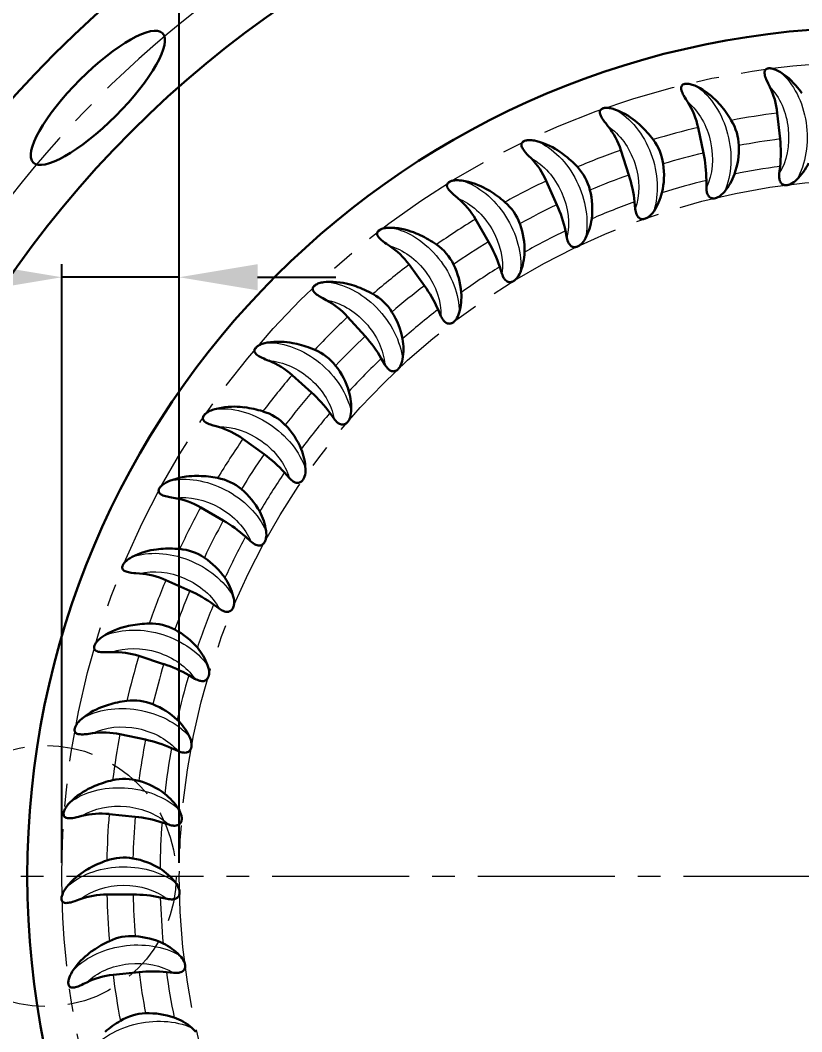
# Model space of a CAD drawing. Extents: x 197 to 920, y -77 to 441.
# Drawn here: x 518.72 to 548.65, y 177.65 to 216.38 of the extents above; entities that cross this region are included whole.
import ezdxf

# ---------------------------------------------------------------- set-up
doc = ezdxf.new("R2010")
doc.units = 0
doc.header["$LTSCALE"] = 7
doc.header["$MEASUREMENT"] = 0
doc.linetypes.add('CENTER2', pattern=[1.125, 0.75, -0.125, 0.125, -0.125])
doc.linetypes.add('HIDDEN', pattern=[0.375, 0.25, -0.125])
doc.layers.get('0').update_dxf_attribs({"linetype": 'CONTINUOUS', "lineweight": 15})
for name, color, linetype, lineweight in [('1', 1, 'CENTER2', 15), ('2', 2, 'HIDDEN', 15), ('3', 3, 'CONTINUOUS', 30), ('8', 250, 'CONTINUOUS', 15)]:
    doc.layers.add(name, color=color, linetype=linetype, lineweight=lineweight)
doc.styles.add('ITALICT', font='ITALICT.shx', dxfattribs={"width": 0.8, "height": 3})
doc.dimstyles.get("Standard").update_dxf_attribs({"dimtxt": 3, "dimasz": 3, "dimexe": 0.5, "dimexo": 0.5, "dimgap": 0.8, "dimtad": 1, "dimdsep": 46, "dimtxsty": 'ITALICT', "dimcen": 0.09, "dimazin": 2, "dimtfac": 1, "dimtmove": 0, "dimatfit": 3, "dimfxl": 0, "dimtolj": 1, "dimtzin": 0, "dimarcsym": 0})

# ---------------------------------------------------------------- blocks, each defined once
blk = doc.blocks.new('*D35')
at = {"color": 0, "lineweight": -2}
for p, q in [((491.115, 205.588), (474.637, 211.586)), ((488.491, 183.614), (469.704, 183.614))]:
    blk.add_line(p, q, dxfattribs=at)
blk.add_arc((551.491, 183.614), 81.286, 162.11471, 177.88529, dxfattribs=at)
at = {"color": 0}
for points in [[(473.66, 208.74), (474.606, 208.415), (475.106, 211.415)], [(470.76, 186.604), (469.76, 186.622), (470.204, 183.614)]]:
    blk.add_solid(points, dxfattribs=at)
at = {"color": 0, "insert": (469.174, 198.128), "char_height": 3, "attachment_point": 5, "rotation": 80, "style": 'ITALICT'}
blk.add_mtext('\\A1;20°', dxfattribs=at)
blk = doc.blocks.new('*D36')
at = {"color": 0, "lineweight": -2}
for p, q in [((499.341, 235.763), (487.736, 247.368)), ((488.491, 183.614), (461.329, 183.614))]:
    blk.add_line(p, q, dxfattribs=at)
blk.add_arc((551.491, 183.614), 89.662, 136.91715, 178.08285, dxfattribs=at)
at = {"color": 0}
for points in [[(485.645, 245.205), (486.364, 244.51), (488.09, 247.014)], [(462.379, 186.605), (461.379, 186.621), (461.829, 183.614)]]:
    blk.add_solid(points, dxfattribs=at)
at = {"color": 0, "insert": (466.529, 218.806), "char_height": 3, "attachment_point": 5, "rotation": 67.5, "style": 'ITALICT'}
blk.add_mtext('\\A1;45°', dxfattribs=at)
blk = doc.blocks.new('*D80')
at = {"color": 0, "lineweight": -2}
for p, q in [((524.811, 184.114), (524.811, 218.466)), ((578.17, 184.114), (578.17, 218.466)), ((527.811, 217.966), (575.17, 217.966))]:
    blk.add_line(p, q, dxfattribs=at)
at = {"color": 0}
for points in [[(527.811, 218.466), (527.811, 217.466), (524.811, 217.966)], [(575.17, 218.466), (575.17, 217.466), (578.17, 217.966)]]:
    blk.add_solid(points, dxfattribs=at)
at = {"color": 0, "insert": (551.491, 220.266), "char_height": 3, "attachment_point": 5, "style": 'ITALICT'}
blk.add_mtext('\\A1;53.4', dxfattribs=at)
blk = doc.blocks.new('*D81')
at = {"color": 0, "lineweight": -2}
for p, q in [((520.311, 184.114), (520.311, 207.042)), ((524.811, 184.114), (524.811, 207.042)), ((517.311, 206.542), (507.111, 206.542)), ((524.811, 206.542), (520.311, 206.542)), ((527.811, 206.542), (530.811, 206.542))]:
    blk.add_line(p, q, dxfattribs=at)
at = {"color": 0}
for points in [[(517.311, 207.042), (517.311, 206.042), (520.311, 206.542)], [(527.811, 207.042), (527.811, 206.042), (524.811, 206.542)]]:
    blk.add_solid(points, dxfattribs=at)
at = {"color": 0, "insert": (510.711, 208.842), "char_height": 3, "attachment_point": 5, "style": 'ITALICT'}
blk.add_mtext('\\A1;4.5', dxfattribs=at)

msp = doc.modelspace()

# ---------------------------------------------------------------- linework, layer by layer
at = {"layer": '1'}
msp.add_line((488.991, 183.614), (613.991, 183.614), dxfattribs=at)
for radius in [31.179, 26.679]:
    msp.add_circle((551.491, 183.614), radius, dxfattribs=at)
for radius, start, end in [(57, 12.6703, 166.5373), (42.14, 127.151, 142.849)]:
    msp.add_arc((551.491, 183.614), radius, start, end, dxfattribs=at)
at = {"layer": '2'}
msp.add_circle((519.691, 183.614), 5, dxfattribs=at)
at = {"layer": '3'}
for radius in [44.5, 44.5, 40.325, 32.5]:
    msp.add_circle((551.491, 183.614), radius, dxfattribs=at)
msp.add_ellipse((521.693, 213.411), major_axis=(2.475, 2.475), ratio=0.27762, dxfattribs=at)
at = {"layer": '8', "lineweight": 30, "ltscale": 0.025007}
for p, q in [((547.813, 211.836), (547.709, 212.831)), ((541.717, 211.406), (542.026, 210.455)), ((538.865, 210.232), (539.272, 209.319)), ((533.607, 207.026), (534.194, 206.216)), ((531.257, 205.028), (531.927, 204.285)), ((529.13, 202.796), (529.873, 202.127)), ((525.63, 197.728), (526.496, 197.227)), ((524.296, 194.947), (525.21, 194.54)), ((524.212, 191.733), (523.261, 192.042)), ((523.12, 185.884), (522.125, 185.989)), ((523.268, 179.936), (522.273, 179.832))]:
    msp.add_line(p, q, dxfattribs=at)
at = {"layer": '8', "lineweight": 30, "ltscale": 0.025008}
for p, q in [((544.883, 211.297), (544.675, 212.276)), ((536.152, 208.767), (536.652, 207.901)), ((527.247, 200.353), (528.056, 199.765)), ((523.513, 188.838), (522.534, 189.045)), ((523.038, 182.906), (522.038, 182.906))]:
    msp.add_line(p, q, dxfattribs=at)
at = {"layer": '8', "lineweight": 30, "ltscale": 0.006776}
for p, q in [((547.785, 210.515), (547.813, 210.785)), ((544.994, 209.98), (544.993, 210.251)), ((542.273, 209.157), (542.244, 209.426)), ((539.654, 208.053), (539.597, 208.318)), ((537.164, 206.682), (537.08, 206.94)), ((534.831, 205.058), (534.72, 205.306)), ((532.681, 203.2), (532.545, 203.434)), ((530.736, 201.126), (530.577, 201.345)), ((529.02, 198.861), (528.838, 199.062)), ((527.549, 196.428), (527.347, 196.609)), ((525.408, 191.171), (525.173, 191.306)), ((524.761, 188.403), (524.513, 188.513)), ((524.407, 185.583), (524.149, 185.666)), ((524.349, 182.741), (524.084, 182.797)), ((524.589, 179.908), (524.319, 179.936))]:
    msp.add_line(p, q, dxfattribs=at)
at = {"layer": '8', "lineweight": 30, "ltscale": 0.000690626}
msp.add_line((537.849, 208.593), (537.859, 208.567), dxfattribs=at)
at = {"layer": '8', "lineweight": 30, "ltscale": 0.006777}
msp.add_line((526.341, 193.856), (526.121, 194.014), dxfattribs=at)
at = {"layer": '8', "lineweight": 30}
for points in [[(547.831, 214.392), (547.75, 214.439), (547.704, 214.462), (547.658, 214.483), (547.617, 214.5), (547.575, 214.514), (547.537, 214.526), (547.497, 214.535), (547.465, 214.54), (547.433, 214.543), (547.384, 214.543), (547.359, 214.54), (547.336, 214.535), (547.306, 214.525), (547.279, 214.509), (547.264, 214.496), (547.251, 214.482), (547.237, 214.458), (547.228, 214.432), (547.224, 214.413), (547.221, 214.393), (547.221, 214.352), (547.226, 214.312), (547.235, 214.272), (547.249, 214.22), (547.267, 214.168), (547.288, 214.116), (547.329, 214.021), (547.358, 213.959), (547.419, 213.834)], [(547.831, 214.392), (547.94, 214.32), (548.044, 214.243), (548.145, 214.16), (548.241, 214.072), (548.334, 213.979), (548.408, 213.898), (548.479, 213.814), (548.548, 213.728), (548.598, 213.662), (548.646, 213.594)], [(544.634, 213.841), (544.548, 213.879), (544.501, 213.898), (544.452, 213.914), (544.41, 213.926), (544.367, 213.936), (544.327, 213.943), (544.287, 213.948), (544.255, 213.95), (544.222, 213.95), (544.173, 213.944), (544.149, 213.939), (544.126, 213.932), (544.097, 213.918), (544.072, 213.899), (544.059, 213.885), (544.048, 213.869), (544.036, 213.844), (544.03, 213.818), (544.028, 213.798), (544.027, 213.778), (544.032, 213.738), (544.041, 213.698), (544.053, 213.659), (544.073, 213.609), (544.097, 213.559), (544.122, 213.509), (544.173, 213.42), (544.209, 213.361), (544.282, 213.243)], [(544.634, 213.841), (544.75, 213.781), (544.862, 213.715), (544.97, 213.643), (545.075, 213.565), (545.177, 213.483), (545.259, 213.41), (545.339, 213.334), (545.416, 213.256), (545.473, 213.195), (545.528, 213.132)], [(541.512, 212.959), (541.423, 212.988), (541.373, 213.001), (541.324, 213.012), (541.28, 213.02), (541.236, 213.025), (541.196, 213.028), (541.155, 213.029), (541.123, 213.027), (541.091, 213.024), (541.043, 213.013), (541.02, 213.006), (540.997, 212.996), (540.97, 212.979), (540.947, 212.958), (540.935, 212.943), (540.926, 212.926), (540.917, 212.9), (540.913, 212.873), (540.913, 212.852), (540.915, 212.832), (540.924, 212.793), (540.937, 212.755), (540.953, 212.717), (540.979, 212.669), (541.007, 212.622), (541.038, 212.575), (541.098, 212.491), (541.139, 212.437), (541.225, 212.327)], [(541.512, 212.959), (541.633, 212.911), (541.751, 212.857), (541.867, 212.797), (541.98, 212.731), (542.09, 212.659), (542.179, 212.595), (542.266, 212.528), (542.351, 212.458), (542.414, 212.404), (542.475, 212.348)], [(538.499, 211.755), (538.407, 211.775), (538.357, 211.783), (538.306, 211.788), (538.262, 211.791), (538.218, 211.792), (538.178, 211.791), (538.137, 211.787), (538.105, 211.782), (538.074, 211.775), (538.027, 211.76), (538.005, 211.75), (537.984, 211.738), (537.958, 211.719), (537.938, 211.695), (537.927, 211.679), (537.92, 211.661), (537.914, 211.634), (537.913, 211.607), (537.915, 211.587), (537.919, 211.567), (537.932, 211.529), (537.949, 211.492), (537.969, 211.456), (537.999, 211.411), (538.032, 211.367), (538.068, 211.324), (538.136, 211.247), (538.183, 211.197), (538.28, 211.097)], [(538.499, 211.755), (538.625, 211.72), (538.748, 211.679), (538.869, 211.631), (538.988, 211.577), (539.105, 211.517), (539.2, 211.463), (539.294, 211.406), (539.386, 211.345), (539.454, 211.297), (539.521, 211.248)], [(547.785, 210.515), (547.781, 210.462), (547.78, 210.405), (547.783, 210.345), (547.787, 210.314), (547.793, 210.284), (547.808, 210.232), (547.827, 210.191), (547.845, 210.163), (547.864, 210.141), (547.882, 210.124), (547.899, 210.111), (547.919, 210.099), (547.939, 210.089), (547.965, 210.08), (547.99, 210.074), (548.016, 210.07), (548.041, 210.069), (548.091, 210.072), (548.122, 210.078), (548.154, 210.086), (548.185, 210.097), (548.217, 210.11), (548.278, 210.141), (548.337, 210.18), (548.396, 210.226), (548.454, 210.279)], [(535.629, 210.243), (535.535, 210.253), (535.484, 210.255), (535.433, 210.256), (535.389, 210.254), (535.345, 210.25), (535.305, 210.245), (535.265, 210.237), (535.234, 210.229), (535.204, 210.219), (535.159, 210.199), (535.138, 210.186), (535.118, 210.172), (535.095, 210.15), (535.077, 210.125), (535.068, 210.107), (535.063, 210.089), (535.059, 210.061), (535.061, 210.034), (535.065, 210.014), (535.071, 209.995), (535.088, 209.959), (535.109, 209.924), (535.133, 209.891), (535.167, 209.849), (535.205, 209.809), (535.245, 209.769), (535.321, 209.7), (535.373, 209.655), (535.479, 209.565)], [(535.629, 210.243), (535.757, 210.221), (535.884, 210.193), (536.01, 210.158), (536.134, 210.117), (536.256, 210.07), (536.357, 210.026), (536.456, 209.979), (536.554, 209.928), (536.626, 209.887), (536.698, 209.845)], [(544.994, 209.98), (544.995, 209.927), (545, 209.87), (545.009, 209.811), (545.016, 209.781), (545.025, 209.751), (545.046, 209.701), (545.069, 209.662), (545.09, 209.636), (545.111, 209.616), (545.13, 209.602), (545.149, 209.59), (545.17, 209.58), (545.191, 209.573), (545.217, 209.566), (545.244, 209.563), (545.269, 209.562), (545.295, 209.564), (545.344, 209.572), (545.375, 209.581), (545.405, 209.593), (545.435, 209.607), (545.465, 209.623), (545.522, 209.66), (545.578, 209.705), (545.631, 209.756), (545.684, 209.816)], [(542.273, 209.157), (542.28, 209.104), (542.291, 209.048), (542.306, 208.99), (542.317, 208.96), (542.328, 208.932), (542.354, 208.885), (542.381, 208.849), (542.405, 208.825), (542.428, 208.807), (542.448, 208.795), (542.468, 208.785), (542.49, 208.777), (542.512, 208.772), (542.539, 208.768), (542.565, 208.768), (542.591, 208.77), (542.616, 208.774), (542.664, 208.787), (542.694, 208.8), (542.723, 208.814), (542.751, 208.831), (542.779, 208.85), (542.832, 208.893), (542.883, 208.944), (542.931, 209.001), (542.976, 209.065)], [(532.932, 208.439), (532.838, 208.439), (532.787, 208.436), (532.736, 208.431), (532.693, 208.425), (532.65, 208.417), (532.61, 208.407), (532.571, 208.395), (532.541, 208.384), (532.512, 208.371), (532.469, 208.346), (532.449, 208.331), (532.431, 208.315), (532.411, 208.291), (532.395, 208.264), (532.389, 208.245), (532.385, 208.227), (532.385, 208.199), (532.389, 208.172), (532.396, 208.153), (532.404, 208.134), (532.424, 208.1), (532.448, 208.067), (532.475, 208.037), (532.514, 207.999), (532.556, 207.963), (532.6, 207.928), (532.683, 207.866), (532.739, 207.827), (532.854, 207.75)], [(532.932, 208.439), (533.062, 208.431), (533.191, 208.416), (533.32, 208.395), (533.448, 208.367), (533.574, 208.332), (533.679, 208.299), (533.782, 208.263), (533.885, 208.222), (533.961, 208.19), (534.037, 208.155)], [(539.654, 208.053), (539.666, 208.002), (539.682, 207.947), (539.704, 207.891), (539.717, 207.863), (539.732, 207.836), (539.763, 207.791), (539.794, 207.758), (539.82, 207.737), (539.844, 207.722), (539.866, 207.711), (539.886, 207.704), (539.909, 207.699), (539.931, 207.696), (539.959, 207.695), (539.985, 207.697), (540.01, 207.702), (540.035, 207.708), (540.081, 207.727), (540.109, 207.742), (540.136, 207.76), (540.163, 207.78), (540.189, 207.801), (540.237, 207.85), (540.282, 207.905), (540.324, 207.967), (540.363, 208.036)], [(537.164, 206.682), (537.182, 206.632), (537.204, 206.579), (537.231, 206.526), (537.247, 206.499), (537.265, 206.474), (537.3, 206.433), (537.334, 206.403), (537.362, 206.385), (537.388, 206.372), (537.411, 206.364), (537.432, 206.359), (537.455, 206.356), (537.477, 206.355), (537.505, 206.357), (537.531, 206.362), (537.555, 206.37), (537.579, 206.379), (537.623, 206.402), (537.649, 206.42), (537.675, 206.44), (537.699, 206.463), (537.723, 206.488), (537.766, 206.541), (537.805, 206.6), (537.84, 206.666), (537.871, 206.739)], [(530.439, 206.363), (530.345, 206.353), (530.295, 206.345), (530.245, 206.335), (530.202, 206.324), (530.16, 206.312), (530.122, 206.298), (530.085, 206.282), (530.056, 206.267), (530.028, 206.251), (529.988, 206.222), (529.97, 206.206), (529.954, 206.188), (529.936, 206.161), (529.923, 206.133), (529.919, 206.114), (529.917, 206.095), (529.92, 206.067), (529.927, 206.041), (529.935, 206.022), (529.945, 206.005), (529.969, 205.972), (529.997, 205.943), (530.027, 205.915), (530.07, 205.882), (530.115, 205.85), (530.162, 205.82), (530.251, 205.768), (530.311, 205.735), (530.433, 205.669)], [(530.439, 206.363), (530.569, 206.369), (530.699, 206.367), (530.829, 206.359), (530.959, 206.345), (531.088, 206.324), (531.196, 206.302), (531.303, 206.277), (531.409, 206.247), (531.488, 206.223), (531.567, 206.196)], [(534.831, 205.058), (534.854, 205.01), (534.881, 204.96), (534.914, 204.91), (534.933, 204.885), (534.953, 204.862), (534.992, 204.825), (535.029, 204.799), (535.059, 204.783), (535.086, 204.774), (535.11, 204.768), (535.131, 204.765), (535.155, 204.764), (535.177, 204.766), (535.204, 204.771), (535.229, 204.779), (535.253, 204.788), (535.275, 204.8), (535.317, 204.828), (535.341, 204.849), (535.364, 204.871), (535.386, 204.896), (535.407, 204.923), (535.444, 204.981), (535.477, 205.044), (535.505, 205.113), (535.528, 205.188)], [(528.176, 204.038), (528.084, 204.019), (528.035, 204.005), (527.986, 203.99), (527.945, 203.975), (527.904, 203.958), (527.868, 203.94), (527.832, 203.92), (527.805, 203.903), (527.779, 203.884), (527.743, 203.851), (527.726, 203.832), (527.712, 203.813), (527.697, 203.785), (527.688, 203.755), (527.685, 203.736), (527.685, 203.716), (527.691, 203.689), (527.701, 203.664), (527.711, 203.647), (527.723, 203.63), (527.75, 203.6), (527.78, 203.574), (527.813, 203.55), (527.859, 203.521), (527.907, 203.494), (527.957, 203.469), (528.051, 203.426), (528.114, 203.399), (528.243, 203.347)], [(528.176, 204.038), (528.305, 204.057), (528.435, 204.069), (528.565, 204.075), (528.695, 204.074), (528.826, 204.067), (528.935, 204.057), (529.044, 204.042), (529.153, 204.024), (529.235, 204.008), (529.316, 203.99)], [(532.681, 203.2), (532.709, 203.154), (532.741, 203.107), (532.779, 203.06), (532.8, 203.038), (532.823, 203.017), (532.865, 202.984), (532.905, 202.962), (532.936, 202.95), (532.964, 202.943), (532.988, 202.94), (533.01, 202.939), (533.033, 202.941), (533.055, 202.945), (533.082, 202.953), (533.106, 202.963), (533.129, 202.975), (533.15, 202.989), (533.188, 203.021), (533.21, 203.044), (533.231, 203.069), (533.25, 203.096), (533.268, 203.125), (533.299, 203.186), (533.324, 203.253), (533.345, 203.324), (533.361, 203.402)], [(526.169, 201.489), (526.079, 201.46), (526.032, 201.442), (525.985, 201.421), (525.946, 201.402), (525.907, 201.381), (525.873, 201.359), (525.839, 201.336), (525.814, 201.316), (525.79, 201.294), (525.757, 201.258), (525.743, 201.238), (525.731, 201.217), (525.719, 201.187), (525.713, 201.157), (525.712, 201.137), (525.714, 201.118), (525.723, 201.092), (525.735, 201.067), (525.747, 201.051), (525.761, 201.036), (525.791, 201.009), (525.824, 200.986), (525.859, 200.965), (525.908, 200.941), (525.958, 200.92), (526.011, 200.9), (526.109, 200.868), (526.174, 200.848), (526.308, 200.809)], [(526.169, 201.489), (526.295, 201.522), (526.423, 201.547), (526.551, 201.567), (526.681, 201.579), (526.812, 201.586), (526.922, 201.587), (527.032, 201.584), (527.142, 201.577), (527.225, 201.57), (527.307, 201.561)], [(530.736, 201.126), (530.769, 201.084), (530.806, 201.04), (530.849, 200.998), (530.872, 200.978), (530.897, 200.959), (530.943, 200.931), (530.984, 200.913), (531.017, 200.904), (531.045, 200.9), (531.069, 200.9), (531.091, 200.902), (531.114, 200.906), (531.135, 200.912), (531.161, 200.922), (531.184, 200.935), (531.205, 200.95), (531.225, 200.966), (531.26, 201.002), (531.279, 201.027), (531.297, 201.054), (531.313, 201.083), (531.328, 201.114), (531.352, 201.178), (531.371, 201.246), (531.384, 201.32), (531.391, 201.398)], [(529.02, 198.861), (529.056, 198.822), (529.098, 198.783), (529.145, 198.745), (529.17, 198.727), (529.196, 198.711), (529.245, 198.688), (529.288, 198.675), (529.321, 198.67), (529.35, 198.669), (529.374, 198.671), (529.396, 198.675), (529.418, 198.681), (529.439, 198.69), (529.463, 198.703), (529.485, 198.718), (529.504, 198.734), (529.522, 198.752), (529.553, 198.792), (529.57, 198.819), (529.585, 198.848), (529.598, 198.878), (529.609, 198.91), (529.627, 198.976), (529.638, 199.047), (529.643, 199.121), (529.643, 199.2)], [(524.439, 198.744), (524.353, 198.706), (524.308, 198.683), (524.264, 198.658), (524.226, 198.634), (524.19, 198.609), (524.158, 198.584), (524.127, 198.558), (524.105, 198.535), (524.083, 198.511), (524.054, 198.471), (524.042, 198.45), (524.032, 198.428), (524.023, 198.397), (524.02, 198.366), (524.022, 198.346), (524.026, 198.328), (524.037, 198.302), (524.052, 198.28), (524.065, 198.265), (524.08, 198.251), (524.113, 198.228), (524.148, 198.208), (524.186, 198.191), (524.237, 198.172), (524.289, 198.156), (524.343, 198.142), (524.444, 198.12), (524.512, 198.107), (524.648, 198.083)], [(524.439, 198.744), (524.561, 198.79), (524.685, 198.829), (524.811, 198.861), (524.939, 198.888), (525.069, 198.908), (525.178, 198.92), (525.287, 198.929), (525.398, 198.934), (525.481, 198.935), (525.564, 198.934)], [(527.549, 196.428), (527.589, 196.394), (527.635, 196.359), (527.685, 196.326), (527.713, 196.311), (527.74, 196.298), (527.791, 196.28), (527.836, 196.272), (527.869, 196.27), (527.898, 196.272), (527.922, 196.276), (527.943, 196.283), (527.964, 196.292), (527.984, 196.302), (528.006, 196.317), (528.026, 196.335), (528.044, 196.353), (528.06, 196.373), (528.087, 196.415), (528.1, 196.444), (528.112, 196.474), (528.122, 196.506), (528.13, 196.539), (528.141, 196.607), (528.145, 196.678), (528.142, 196.752), (528.133, 196.831)], [(523.006, 195.834), (523.122, 195.892), (523.242, 195.944), (523.364, 195.989), (523.488, 196.029), (523.615, 196.062), (523.722, 196.086), (523.83, 196.106), (523.939, 196.123), (524.022, 196.132), (524.104, 196.14)], [(523.006, 195.834), (522.924, 195.787), (522.882, 195.759), (522.84, 195.729), (522.806, 195.702), (522.772, 195.673), (522.743, 195.645), (522.715, 195.616), (522.695, 195.591), (522.676, 195.564), (522.651, 195.522), (522.642, 195.499), (522.634, 195.476), (522.628, 195.445), (522.628, 195.414), (522.632, 195.394), (522.638, 195.376), (522.652, 195.352), (522.669, 195.331), (522.684, 195.318), (522.7, 195.306), (522.735, 195.286), (522.773, 195.27), (522.811, 195.257), (522.864, 195.244), (522.918, 195.233), (522.973, 195.225), (523.076, 195.213), (523.144, 195.207), (523.283, 195.198)], [(526.341, 193.856), (526.384, 193.825), (526.433, 193.796), (526.487, 193.768), (526.516, 193.756), (526.544, 193.746), (526.597, 193.734), (526.642, 193.73), (526.676, 193.731), (526.704, 193.737), (526.727, 193.743), (526.747, 193.752), (526.768, 193.763), (526.786, 193.775), (526.807, 193.793), (526.825, 193.812), (526.841, 193.833), (526.855, 193.854), (526.877, 193.899), (526.887, 193.929), (526.896, 193.96), (526.903, 193.993), (526.907, 194.027), (526.911, 194.095), (526.907, 194.166), (526.897, 194.24), (526.879, 194.317)], [(521.885, 192.79), (521.994, 192.859), (522.108, 192.923), (522.224, 192.981), (522.344, 193.034), (522.466, 193.08), (522.57, 193.115), (522.676, 193.146), (522.783, 193.174), (522.863, 193.193), (522.945, 193.209)], [(521.885, 192.79), (521.808, 192.734), (521.769, 192.702), (521.731, 192.668), (521.699, 192.638), (521.669, 192.605), (521.643, 192.574), (521.618, 192.542), (521.601, 192.515), (521.585, 192.487), (521.565, 192.442), (521.557, 192.419), (521.552, 192.395), (521.55, 192.363), (521.553, 192.332), (521.559, 192.313), (521.567, 192.296), (521.583, 192.273), (521.602, 192.254), (521.619, 192.243), (521.636, 192.232), (521.673, 192.216), (521.712, 192.204), (521.751, 192.196), (521.805, 192.188), (521.86, 192.183), (521.916, 192.18), (522.019, 192.18), (522.088, 192.181), (522.227, 192.186)], [(525.408, 191.171), (525.455, 191.145), (525.506, 191.121), (525.562, 191.099), (525.592, 191.09), (525.622, 191.083), (525.675, 191.076), (525.721, 191.077), (525.754, 191.082), (525.782, 191.09), (525.804, 191.099), (525.823, 191.11), (525.842, 191.123), (525.859, 191.137), (525.878, 191.157), (525.894, 191.178), (525.908, 191.2), (525.919, 191.223), (525.936, 191.27), (525.944, 191.301), (525.949, 191.333), (525.952, 191.366), (525.953, 191.4), (525.95, 191.468), (525.939, 191.538), (525.921, 191.611), (525.895, 191.686)], [(521.088, 189.645), (521.189, 189.726), (521.295, 189.801), (521.405, 189.871), (521.519, 189.935), (521.636, 189.995), (521.736, 190.04), (521.837, 190.082), (521.941, 190.121), (522.019, 190.148), (522.098, 190.173)], [(521.088, 189.645), (521.018, 189.582), (520.982, 189.546), (520.947, 189.508), (520.919, 189.474), (520.892, 189.439), (520.87, 189.405), (520.849, 189.371), (520.834, 189.342), (520.821, 189.312), (520.806, 189.266), (520.801, 189.242), (520.798, 189.217), (520.799, 189.186), (520.806, 189.155), (520.813, 189.137), (520.823, 189.121), (520.841, 189.1), (520.863, 189.083), (520.88, 189.073), (520.899, 189.064), (520.937, 189.052), (520.977, 189.044), (521.017, 189.04), (521.072, 189.038), (521.127, 189.039), (521.182, 189.042), (521.285, 189.052), (521.353, 189.061), (521.491, 189.08)], [(524.761, 188.403), (524.81, 188.382), (524.864, 188.363), (524.922, 188.348), (524.952, 188.342), (524.983, 188.338), (525.037, 188.337), (525.082, 188.342), (525.114, 188.351), (525.141, 188.362), (525.162, 188.373), (525.18, 188.386), (525.198, 188.401), (525.213, 188.417), (525.23, 188.439), (525.244, 188.461), (525.255, 188.484), (525.264, 188.508), (525.276, 188.557), (525.28, 188.588), (525.282, 188.62), (525.282, 188.654), (525.279, 188.688), (525.268, 188.755), (525.25, 188.824), (525.225, 188.894), (525.192, 188.966)], [(520.624, 186.434), (520.717, 186.525), (520.814, 186.611), (520.916, 186.692), (521.022, 186.768), (521.132, 186.839), (521.227, 186.895), (521.323, 186.947), (521.422, 186.996), (521.497, 187.031), (521.574, 187.064)], [(520.624, 186.434), (520.561, 186.364), (520.529, 186.324), (520.498, 186.283), (520.474, 186.246), (520.451, 186.209), (520.432, 186.173), (520.415, 186.136), (520.403, 186.106), (520.393, 186.075), (520.383, 186.027), (520.381, 186.003), (520.381, 185.978), (520.385, 185.947), (520.395, 185.917), (520.404, 185.9), (520.416, 185.885), (520.436, 185.866), (520.459, 185.851), (520.477, 185.843), (520.496, 185.837), (520.536, 185.829), (520.576, 185.825), (520.617, 185.825), (520.671, 185.828), (520.726, 185.835), (520.781, 185.844), (520.882, 185.865), (520.949, 185.881), (521.084, 185.914)], [(524.407, 185.583), (524.458, 185.567), (524.513, 185.554), (524.573, 185.545), (524.604, 185.542), (524.634, 185.542), (524.688, 185.546), (524.732, 185.556), (524.764, 185.568), (524.789, 185.582), (524.809, 185.595), (524.825, 185.609), (524.842, 185.626), (524.855, 185.644), (524.87, 185.667), (524.881, 185.691), (524.89, 185.715), (524.896, 185.74), (524.903, 185.789), (524.904, 185.821), (524.902, 185.854), (524.899, 185.887), (524.893, 185.92), (524.875, 185.986), (524.849, 186.053), (524.817, 186.12), (524.777, 186.188)], [(520.498, 183.192), (520.581, 183.292), (520.669, 183.388), (520.762, 183.479), (520.86, 183.566), (520.962, 183.648), (521.05, 183.713), (521.14, 183.776), (521.233, 183.835), (521.305, 183.877), (521.377, 183.918)], [(524.349, 182.741), (524.402, 182.731), (524.458, 182.724), (524.518, 182.72), (524.549, 182.721), (524.58, 182.724), (524.633, 182.734), (524.676, 182.748), (524.706, 182.764), (524.73, 182.78), (524.748, 182.795), (524.763, 182.811), (524.777, 182.83), (524.789, 182.849), (524.801, 182.873), (524.81, 182.898), (524.816, 182.923), (524.819, 182.948), (524.821, 182.998), (524.819, 183.03), (524.814, 183.062), (524.807, 183.095), (524.797, 183.127), (524.772, 183.191), (524.74, 183.255), (524.701, 183.318), (524.654, 183.381)], [(520.498, 183.192), (520.443, 183.115), (520.415, 183.073), (520.389, 183.029), (520.369, 182.99), (520.35, 182.95), (520.335, 182.912), (520.321, 182.874), (520.313, 182.843), (520.306, 182.811), (520.301, 182.762), (520.301, 182.738), (520.304, 182.714), (520.311, 182.683), (520.324, 182.654), (520.335, 182.638), (520.348, 182.624), (520.371, 182.607), (520.395, 182.596), (520.414, 182.589), (520.434, 182.585), (520.474, 182.581), (520.514, 182.582), (520.555, 182.586), (520.609, 182.595), (520.662, 182.607), (520.716, 182.622), (520.815, 182.653), (520.879, 182.676), (521.01, 182.723)], [(520.712, 179.954), (520.784, 180.063), (520.861, 180.167), (520.944, 180.268), (521.032, 180.364), (521.125, 180.457), (521.206, 180.531), (521.29, 180.602), (521.376, 180.671), (521.442, 180.721), (521.51, 180.769)], [(524.589, 179.908), (524.642, 179.904), (524.699, 179.903), (524.759, 179.906), (524.79, 179.91), (524.82, 179.916), (524.872, 179.931), (524.913, 179.95), (524.941, 179.968), (524.963, 179.987), (524.98, 180.005), (524.993, 180.022), (525.005, 180.042), (525.015, 180.062), (525.024, 180.088), (525.03, 180.113), (525.034, 180.139), (525.035, 180.164), (525.032, 180.214), (525.026, 180.245), (525.018, 180.277), (525.007, 180.308), (524.994, 180.34), (524.963, 180.401), (524.924, 180.46), (524.878, 180.519), (524.825, 180.577)], [(520.712, 179.954), (520.665, 179.873), (520.642, 179.827), (520.621, 179.781), (520.604, 179.74), (520.59, 179.698), (520.579, 179.66), (520.569, 179.62), (520.564, 179.588), (520.561, 179.556), (520.561, 179.507), (520.564, 179.482), (520.569, 179.459), (520.579, 179.429), (520.595, 179.402), (520.608, 179.387), (520.622, 179.374), (520.646, 179.36), (520.672, 179.351), (520.691, 179.347), (520.711, 179.344), (520.752, 179.344), (520.792, 179.349), (520.832, 179.358), (520.884, 179.372), (520.936, 179.39), (520.988, 179.411), (521.083, 179.452), (521.145, 179.481), (521.27, 179.542)], [(525.444, 177.645), (525.399, 177.701), (525.348, 177.754), (525.289, 177.807)]]:
    msp.add_lwpolyline(points, dxfattribs=at)
for centre, radius, start, end in [((544.764, 212.524), 2.961, 5.9448, 26.2543), ((541.779, 211.663), 2.961, 11.9448, 32.2543), ((542.265, 210.342), 4.294, 30.9229, 40.532), ((538.9, 210.494), 2.961, 17.9448, 38.2543), ((539.521, 209.232), 4.294, 36.9229, 46.532), ((544.274, 211.523), 1.963, 1.826, 31.4961), ((541.396, 210.616), 1.963, 7.8266, 37.496), ((543.226, 211.477), 3.012, 340.9018, 2.0707), ((542.793, 211.311), 5.048, 354.0207, 5.979), ((536.159, 209.031), 2.961, 23.9448, 44.2543), ((536.909, 207.84), 4.294, 42.9229, 52.532), ((539.945, 210.25), 5.048, 0.0206, 11.979), ((538.629, 209.413), 1.963, 13.8266, 43.496), ((540.359, 210.46), 3.012, 346.9018, 8.0707), ((546.874, 211.904), 2.266, 314.2018, 334.003), ((537.224, 208.897), 5.048, 6.0207, 17.979), ((543.942, 211.266), 2.266, 320.2018, 340.003), ((533.586, 207.289), 2.961, 29.9448, 50.2543), ((534.456, 206.183), 4.294, 48.9229, 58.532), ((537.614, 209.15), 3.011, 352.8922, 14.0651), ((541.093, 210.326), 2.266, 326.2018, 346.003), ((536.003, 207.927), 1.963, 19.8266, 49.496), ((534.66, 207.267), 5.048, 12.0206, 23.979), ((538.358, 209.093), 2.266, 332.2018, 352.003), ((535.026, 207.56), 3.006, 358.8777, 19.564), ((532.191, 204.279), 4.294, 54.9229, 64.532), ((531.21, 205.288), 2.961, 35.9448, 56.2543), ((533.546, 206.175), 1.963, 25.8266, 55.496), ((532.279, 205.378), 5.048, 18.0207, 29.979), ((535.766, 207.58), 2.266, 338.2018, 358.003), ((532.607, 205.706), 3.012, 4.9018, 26.0707), ((530.136, 202.148), 4.294, 60.9229, 70.532), ((530.11, 203.251), 5.048, 24.0207, 35.979), ((531.286, 204.176), 1.963, 31.8266, 61.496), ((533.347, 205.805), 2.266, 344.2018, 4.003), ((529.055, 203.049), 2.961, 41.9448, 62.2543), ((530.401, 203.611), 3.012, 10.9018, 32.0707), ((528.174, 200.909), 5.048, 30.0206, 41.979), ((531.127, 203.787), 2.266, 350.2018, 10.003), ((528.316, 199.815), 4.294, 66.9229, 76.532), ((529.247, 201.951), 1.963, 37.8266, 67.496), ((527.146, 200.598), 2.961, 47.9448, 68.2543), ((528.427, 201.297), 3.012, 16.9018, 38.0707), ((526.494, 198.377), 5.048, 36.0207, 47.979), ((529.13, 201.548), 2.266, 356.2018, 16.003), ((526.749, 197.304), 4.294, 72.9229, 82.532), ((527.452, 199.525), 1.963, 43.8266, 73.496), ((525.505, 197.96), 2.961, 53.9448, 74.2543), ((526.704, 198.79), 3.012, 22.9018, 44.0707), ((527.378, 199.113), 2.266, 2.2018, 22.003), ((525.088, 195.683), 5.048, 42.0207, 53.979), ((525.454, 194.642), 4.294, 78.9229, 88.532), ((525.921, 196.926), 1.963, 49.8266, 79.496), ((525.254, 196.116), 3.012, 28.9018, 50.0707), ((524.147, 195.165), 2.961, 59.9448, 80.2543), ((525.89, 196.507), 2.266, 8.2018, 28.003), ((523.971, 192.857), 5.048, 48.0207, 59.979), ((524.444, 191.86), 4.294, 84.9229, 94.532), ((524.669, 194.18), 1.963, 55.8266, 85.496), ((524.091, 193.305), 3.012, 34.9018, 56.0707), ((523.09, 192.244), 2.961, 65.9448, 86.2543), ((524.682, 193.761), 2.266, 14.2018, 34.003), ((523.155, 189.93), 5.048, 54.0207, 65.979), ((523.73, 188.988), 4.294, 90.9229, 100.532), ((523.712, 191.318), 1.963, 61.8266, 91.496), ((523.228, 190.388), 3.012, 40.9018, 62.0707), ((522.343, 189.228), 2.961, 71.9448, 92.2543), ((523.768, 190.903), 2.266, 20.2018, 40.003), ((522.65, 186.933), 5.048, 60.0207, 71.979), ((523.32, 186.057), 4.294, 96.9229, 106.532), ((523.059, 188.373), 1.963, 67.8266, 97.496), ((522.675, 187.396), 3.012, 46.9018, 68.0707), ((523.158, 187.965), 2.266, 26.2018, 46.003), ((521.916, 186.15), 2.961, 77.9448, 98.2543), ((522.461, 183.9), 5.048, 66.0207, 77.979), ((523.219, 183.099), 4.294, 102.9229, 112.532), ((522.717, 185.374), 1.963, 73.8268, 103.4941), ((522.437, 184.364), 3.012, 52.9018, 74.0707), ((522.859, 184.98), 2.266, 32.2018, 52.003), ((521.813, 183.045), 2.961, 83.9448, 104.2543), ((522.59, 180.864), 5.048, 72.0207, 83.979), ((523.428, 180.146), 4.294, 108.9229, 118.532), ((522.69, 182.357), 1.963, 79.8268, 109.4959), ((522.518, 181.322), 3.012, 58.9018, 80.0707), ((522.873, 181.979), 2.266, 38.2018, 58.003), ((522.035, 179.946), 2.961, 89.9448, 110.2543), ((523.036, 177.859), 5.048, 78.0207, 89.979), ((522.98, 179.354), 1.963, 85.8267, 115.496), ((522.916, 178.307), 3.011, 64.8922, 86.0651), ((523.944, 177.232), 4.294, 114.9229, 124.532), ((523.2, 178.997), 2.266, 44.2018, 64.003), ((522.58, 176.887), 2.961, 95.9448, 116.2543), ((523.794, 174.916), 5.048, 84.0207, 95.979), ((523.581, 176.397), 1.963, 91.826, 121.4961), ((523.627, 175.349), 3.012, 70.9018, 92.0707), ((523.838, 176.065), 2.266, 50.2018, 70.003), ((524.762, 174.388), 4.294, 120.9229, 130.532)]:
    msp.add_arc(centre, radius, start, end, dxfattribs=at)
at = {"layer": '8', "lineweight": 13}
for radius, start, end in [(29.461, 97.3753, 100.8435), (29.461, 103.3753, 106.8435), (28.461, 97.4236, 100.6391), (29.461, 109.3753, 112.8435), (28.461, 103.4236, 106.6391), (27.419, 97.7075, 101.3993), (28.461, 109.4236, 112.6391), (29.461, 115.3753, 118.8435), (27.419, 103.7075, 107.3993), (28.461, 115.4236, 118.6391), (27.419, 109.7075, 113.3993), (29.461, 121.3753, 124.8435), (27.419, 115.7075, 119.3993), (28.461, 121.4236, 124.6391), (29.461, 127.3753, 130.8435), (27.419, 121.7075, 125.3993), (28.461, 127.4236, 130.6391), (27.419, 127.7075, 131.3993), (29.461, 133.3753, 136.8435), (28.461, 133.4236, 136.6391), (27.419, 133.7075, 137.3993), (29.461, 139.3753, 142.8435), (28.461, 139.4236, 142.6391), (27.419, 139.7075, 143.3993), (29.461, 145.3753, 148.8435), (28.461, 145.4236, 148.6391), (27.419, 145.7075, 149.3993), (29.461, 151.3753, 154.8435), (28.461, 151.4236, 154.6391), (27.419, 151.7075, 155.3993), (29.461, 157.3753, 160.8435), (28.461, 157.4236, 160.6391), (27.419, 157.7075, 161.3993), (29.461, 163.3753, 166.8435), (28.461, 163.4236, 166.6391), (27.419, 163.7075, 167.3993), (29.461, 169.3753, 172.8435), (28.461, 169.4236, 172.6391), (27.419, 169.7075, 173.3993), (29.461, 175.3753, 178.8435), (28.461, 175.4236, 178.6391), (27.419, 175.7075, 179.3993), (29.461, 181.3753, 184.8435), (28.461, 181.4236, 184.6391), (27.419, 181.7075, 185.3993), (29.461, 187.3753, 190.8435), (28.461, 187.4236, 190.6391), (27.419, 187.7075, 191.3993)]:
    msp.add_arc((551.491, 183.614), radius, start, end, dxfattribs=at)
at = {"layer": '8', "lineweight": 13, "extrusion": (0, 0, -1)}
for centre, major_axis, start_param, end_param in [((546.905, 212.09), (-0.286, 2.725), 0.64326, 2.36959), ((543.953, 211.455), (-0.57, 2.68), 0.64326, 2.36959), ((546.553, 212.053), (-0.234, 2.228), 0.722324, 2.404496), ((543.608, 211.381), (-0.466, 2.191), 0.722324, 2.404496), ((541.084, 210.515), (-0.847, 2.606), 0.64326, 2.36959), ((540.748, 210.405), (-0.692, 2.13), 0.722324, 2.404496), ((538.33, 209.279), (-1.114, 2.503), 0.64326, 2.36959), ((538.007, 209.136), (-0.911, 2.046), 0.722324, 2.404496), ((535.719, 207.763), (-1.37, 2.373), 0.64326, 2.36959), ((535.413, 207.586), (-1.12, 1.94), 0.722324, 2.404496), ((533.281, 205.982), (-1.611, 2.217), 0.64326, 2.36959), ((532.995, 205.774), (-1.317, 1.812), 0.722324, 2.404496), ((531.043, 203.956), (-1.833, 2.036), 0.64326, 2.36959), ((530.78, 203.72), (-1.499, 1.665), 0.722324, 2.404496), ((529.028, 201.707), (-2.036, 1.833), 0.64326, 2.36959), ((528.792, 201.445), (-1.665, 1.499), 0.722324, 2.404496), ((527.26, 199.26), (-2.217, 1.611), 0.64326, 2.36959), ((527.052, 198.974), (-1.812, 1.317), 0.722324, 2.404496), ((525.757, 196.642), (-2.373, 1.37), 0.64326, 2.36959), ((525.58, 196.336), (-1.94, 1.12), 0.722324, 2.404496), ((524.536, 193.881), (-2.503, 1.114), 0.64326, 2.36959), ((524.392, 193.558), (-2.046, 0.911), 0.722324, 2.404496), ((523.611, 191.007), (-2.606, 0.847), 0.64326, 2.36959), ((523.501, 190.671), (-2.13, 0.692), 0.722324, 2.404496), ((522.991, 188.052), (-2.68, 0.57), 0.64326, 2.36959), ((522.917, 187.706), (-2.191, 0.466), 0.722324, 2.404496), ((522.683, 185.049), (-2.725, 0.286), 0.64326, 2.36959), ((522.646, 184.697), (-2.228, 0.234), 0.722324, 2.404496), ((522.691, 182.03), (-2.74, 0), 0.64326, 2.36959), ((522.691, 181.676), (-2.24, 0), 0.722324, 2.404496), ((523.014, 179.028), (-2.725, -0.286), 0.64326, 2.36959), ((523.051, 178.676), (-2.228, -0.234), 0.722324, 2.404496), ((523.649, 176.076), (-2.68, -0.57), 0.64326, 2.36959)]:
    msp.add_ellipse(centre, major_axis=major_axis, ratio=0.707107, start_param=start_param, end_param=end_param, dxfattribs=at)

# ---------------------------------------------------------------- dimensions: what is measured, and where the dimension line sits
for base, line1, line2, picture, middle in [((473.841, 228.445), ((509.594, 225.51), (499.695, 235.409)), ((488.991, 183.614), (613.991, 183.614)), '*D36', (466.529, 218.806)), ((472.395, 202.359), ((488.991, 183.614), (613.991, 183.614)), ((504.271, 200.8), (491.585, 205.417)), '*D35', (469.174, 198.128))]:
    dim = msp.add_angular_dim_2l(base=base, line1=line1, line2=line2, dimstyle='Standard')
    dim.commit()
    dim.dimension.update_dxf_attribs({"geometry": picture, "text_midpoint": middle})
dim = msp.add_linear_dim(base=(578.17, 217.966), p1=(524.811, 183.614), p2=(578.17, 183.614), dimstyle='Standard', override={"dimdec": 1})
dim.commit()
dim.dimension.update_dxf_attribs({"geometry": '*D80', "text_midpoint": (551.491, 220.266)})
dim = msp.add_linear_dim(base=(520.311, 206.542), p1=(524.811, 183.614), p2=(520.311, 183.614), dimstyle='Standard')
dim.commit()
dim.dimension.update_dxf_attribs({"geometry": '*D81', "text_midpoint": (510.711, 208.842)})

doc.saveas('drawing.dxf')
